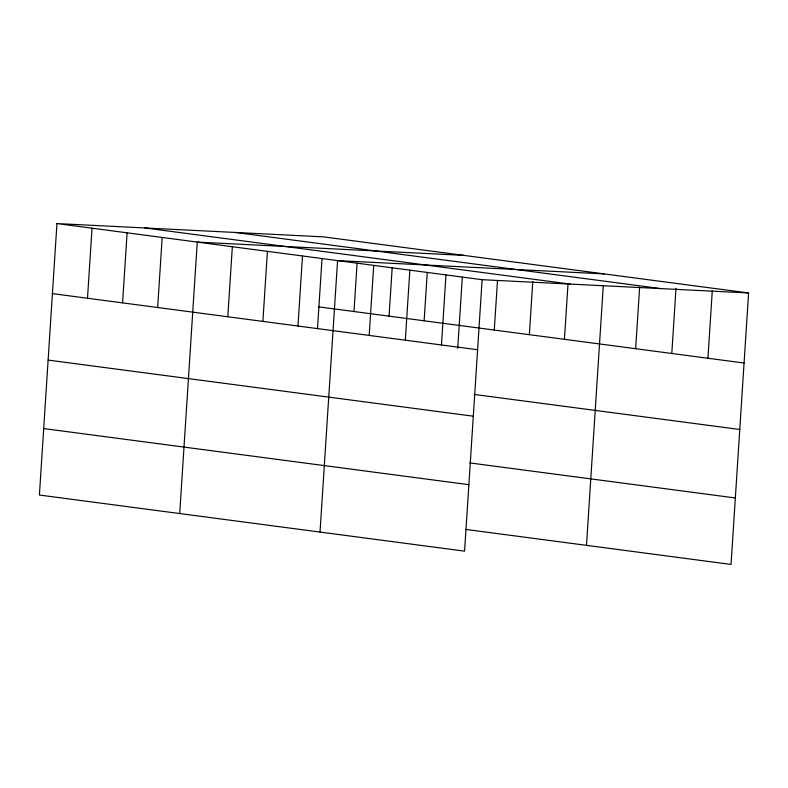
<?xml version="1.0" encoding="UTF-8"?>
<svg xmlns="http://www.w3.org/2000/svg" width="788" height="788" viewBox="0 0 788 788"><rect width="100%" height="100%" fill="white"/><g stroke="black" fill="none" stroke-linecap="round" stroke-linejoin="round"><path stroke-width="1.18" d="M56.953 223.565L39.4 495.031L464.575 551.147L482.128 279.691L56.953 223.565L323.425 236.853L748.6 292.969L731.047 564.435L465.531 529.388M87.498 298.248L92.029 228.195M122.573 302.878L127.104 232.824M157.659 307.507L162.18 237.464M179.703 513.549L197.266 242.093L463.738 255.371M227.811 316.766L232.342 246.723M262.887 321.396L267.418 251.352M297.962 326.025L302.494 255.982M317.495 328.655L322.026 258.592M320.017 532.067L337.569 260.611L604.041 273.889M353.979 311.536L357.102 263.222M369.178 335.432L373.709 265.379M389.055 316.165L392.178 267.851M405.318 340.199L409.849 270.146M424.131 320.795L427.254 272.481M441.457 344.967L445.988 274.913M457.72 348.385L462.329 277.11M494.283 330.054L497.484 280.528M529.359 334.683L532.796 281.543M564.435 339.313L568.03 283.749M586.489 545.345L603.263 285.965M635.65 348.71L639.639 287.108M671.79 353.477L676.005 288.26M707.929 358.244L712.303 290.614M482.128 279.691L748.6 292.969M235.494 232.47L660.659 288.585M144.893 227.949L570.059 284.074M318.894 306.896L744.069 363.022M52.422 293.619L477.597 349.734M474.258 394.443L739.774 429.48M48.127 360.086L473.302 416.202M469.835 462.92L735.342 497.967M43.695 428.564L468.87 484.679"/></g></svg>
